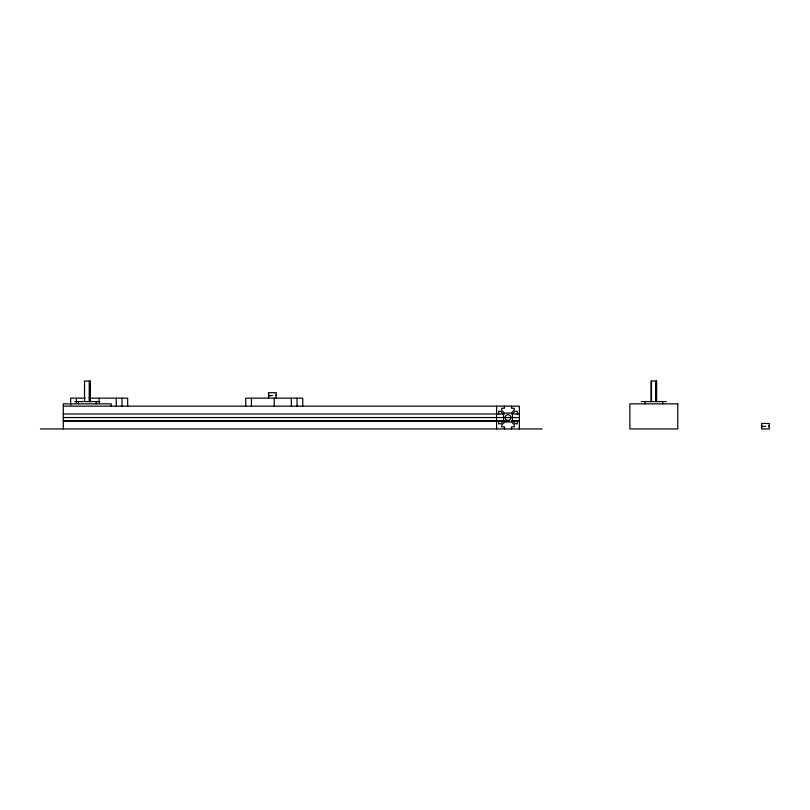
<?xml version="1.0" encoding="UTF-8"?>
<svg xmlns="http://www.w3.org/2000/svg" width="810" height="810" viewBox="0 0 810 810"><rect width="100%" height="100%" fill="white"/><g stroke="black" fill="none" stroke-linecap="round" stroke-linejoin="round"><path stroke-width="1.21" d="M268.424 395.877L272.413 395.533M276.412 394.966L276.028 395.422M761.521 426.667L765.511 426.323M768.933 426.09L769.5 425.756M85.182 398.156L70.662 398.156L70.662 405M89.12 398.156L127.676 398.156L127.676 406.144M74.702 401.578L99.792 401.578M641.267 401.578L666.357 401.578M63.301 406.144L519.382 406.144L519.382 428.946M63.301 414.011L504.225 414.011M511.809 414.011L519.382 414.011M63.301 417.545L519.382 417.545M63.301 420.795L509.277 420.795M511.809 420.795L519.382 420.795M63.301 421.078L504.225 421.078M511.809 421.078L519.382 421.078M40.5 428.946L542.194 428.946M761.521 425.756L762.088 426.09L761.521 428.946L769.5 428.946L768.933 426.323L769.5 423.468L761.521 423.468L762.088 426.323M268.424 394.966L269.001 395.31L268.424 398.156M269.001 395.533L268.424 392.688L276.412 392.688L275.835 395.533L276.412 398.156M662.681 401.578L662.681 403.856M656.576 401.578L656.657 381.054L651.098 381.054L651.098 401.578M656.252 381.054L656.252 401.578M655.786 381.054L655.817 401.578M651.453 381.054L651.453 401.578M644.942 401.578L644.942 403.856M517.276 414.011L517.276 411.267L515.17 411.267L512.426 414.011L512.426 420.795L515.454 423.812L517.276 423.812L517.276 421.078M511.515 406.144L511.515 408.25L514.259 408.25L514.259 410.073L511.231 413.1L504.448 413.1L501.714 410.356L501.714 408.25L504.448 408.25L504.448 406.144M511.515 428.946L511.515 426.84L514.259 426.84L514.259 424.724L511.515 421.99L504.731 421.99L501.714 425.007L501.714 426.84L504.448 426.84L504.448 428.946M498.687 414.011L498.687 411.267L500.519 411.267L503.536 414.295L503.536 421.078L500.803 423.812L498.687 423.812L498.687 421.078M496.581 406.144L496.581 428.946M302.748 406.144L302.748 398.156L245.734 398.156L245.734 406.144M297.047 398.156L297.047 406.144M291.347 398.156L291.347 406.144M274.246 398.156L274.246 406.144M251.434 398.156L251.434 406.144M121.976 398.156L121.976 406.144M116.275 398.156L116.275 406.144M111.193 406.367L111.193 403.856L63.301 403.856L63.301 428.946M99.174 398.156L99.174 402.722M96.117 401.578L96.117 403.856M90.102 401.578L90.102 381.054L84.544 381.054L84.544 401.578M89.991 381.054L90.011 401.578M89.262 381.054L89.222 401.578M78.378 401.578L78.378 403.856M76.363 398.156L76.363 402.722M510.837 417.545L510.452 418.972A2.855 2.855 0 0 1 507.242 420.299L506.554 420.015A2.855 2.855 0 0 1 505.227 416.806L505.511 416.117A2.855 2.855 0 0 1 508.72 414.791L509.409 415.074A2.855 2.855 0 0 1 510.837 417.545M677.757 403.856L629.866 403.856L629.866 428.946L677.757 428.946L677.757 403.856M89.748 401.578L89.748 381.054L89.687 401.578"/></g></svg>
